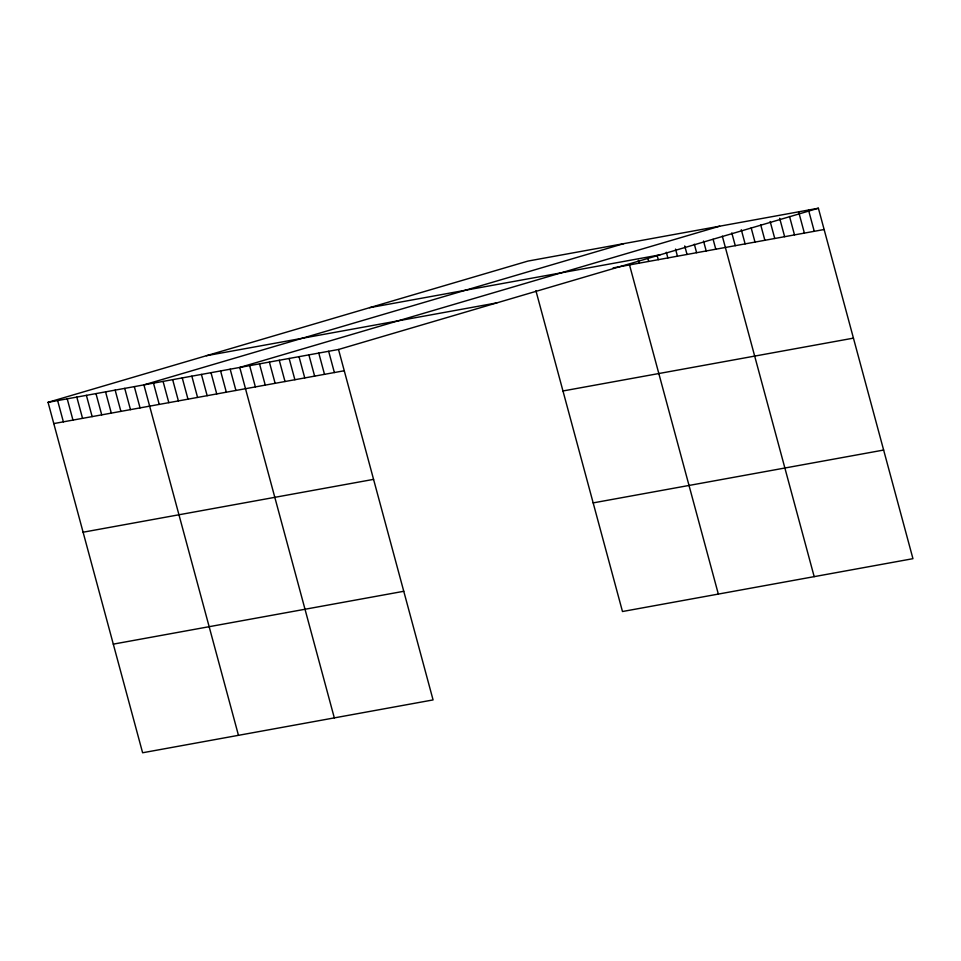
<?xml version="1.0" encoding="UTF-8"?>
<svg xmlns="http://www.w3.org/2000/svg" width="961" height="961" viewBox="0 0 961 961"><rect width="100%" height="100%" fill="white"/><g stroke="black" fill="none" stroke-linecap="round" stroke-linejoin="round"><path stroke-width="1.44" d="M48.05 402.323L338.524 349.48L433.075 699.92L142.612 752.763L48.05 402.323L527.925 261.08L818.388 208.237L912.95 558.677L622.476 611.52L535.914 290.702M623.773 243.638L143.91 384.88L238.46 735.321M719.633 226.207L239.757 367.438L334.32 717.891M338.524 349.48L818.388 208.237M369.565 307.688L660.039 254.845M613.082 267.903L824.13 229.511M206.411 355.714L496.885 302.871M53.792 423.585L344.266 370.742M562.966 390.971L853.44 338.14M83.102 532.214L373.577 479.371M593.165 502.891L883.639 450.048M113.302 644.134L403.764 591.291M808.513 210.039L814.255 231.301M798.639 211.828L804.381 233.103M789.534 216.465L794.507 234.892M779.659 218.255L784.632 236.694M770.157 221.474L774.746 238.484M760.668 224.694L764.872 240.286M751.178 227.901L754.998 242.088M741.291 229.703L745.123 243.878M731.802 232.91L735.249 245.68M722.312 236.13L814.183 576.648M713.11 239.289L715.789 249.211M703.524 241.031L706.203 250.965M694.322 244.19L696.617 252.707M684.737 245.944L687.031 254.449M675.535 249.103L677.445 256.191M666.321 252.262L667.859 257.932M657.12 255.422L658.273 259.674M647.918 258.581L648.687 261.428M638.332 260.335L639.101 263.17M629.515 264.912L718.335 594.09M328.65 351.27L334.38 372.544M318.776 353.071L324.506 374.346M308.889 354.873L314.631 376.135M299.015 356.663L304.757 377.937M289.141 358.465L294.883 379.727M279.267 360.255L285.009 381.529M269.392 362.057L275.134 383.319M259.518 363.847L265.248 385.121M249.644 365.648L255.374 386.911M230.172 369.192L235.913 390.454M220.586 370.934L226.328 392.196M211 372.676L216.742 393.95M201.426 374.418L207.156 395.692M191.84 376.159L197.57 397.434M182.254 377.901L187.984 399.175M172.668 379.655L178.398 400.917M163.082 381.397L168.812 402.659M153.496 383.139L159.226 404.413M134.324 386.622L140.054 407.896M124.738 388.364L130.468 409.638M115.152 390.118L120.894 411.38M105.566 391.86L111.308 413.122M95.98 393.602L101.722 414.864M86.394 395.343L92.136 416.618M76.808 397.085L82.55 418.359M67.222 398.827L72.964 420.101M57.636 400.581L63.378 421.843"/></g></svg>
